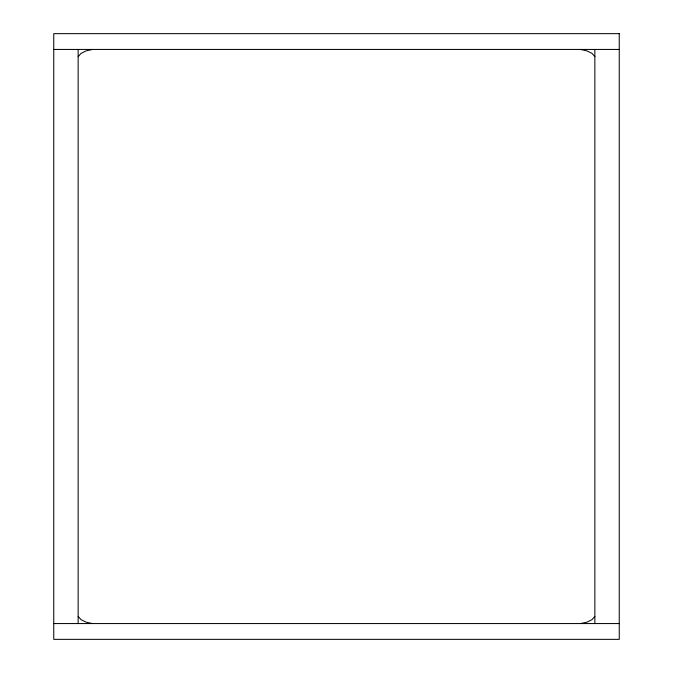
<?xml version="1.0" encoding="UTF-8"?>
<svg xmlns="http://www.w3.org/2000/svg" width="673" height="673" viewBox="0 0 673 673"><rect width="100%" height="100%" fill="white"/><g stroke="black" fill="none" stroke-linecap="round" stroke-linejoin="round"><path stroke-width="1.01" d="M78.169 56.633L81.038 53.394L86.043 50.896L92.521 49.457M594.873 616.401L592.004 619.64L586.999 622.146L580.521 623.577M53.747 49.44L619.253 49.44M53.747 623.56L619.253 623.56M580.521 49.457L586.999 50.896L592.004 53.394L594.873 56.633M92.521 623.577L86.043 622.146L81.038 619.64L78.169 616.401M594.856 49.44L594.856 623.56M78.144 49.44L78.144 623.56M619.253 33.65L53.747 33.65L53.747 639.35L619.253 639.35L619.253 33.65"/></g></svg>
